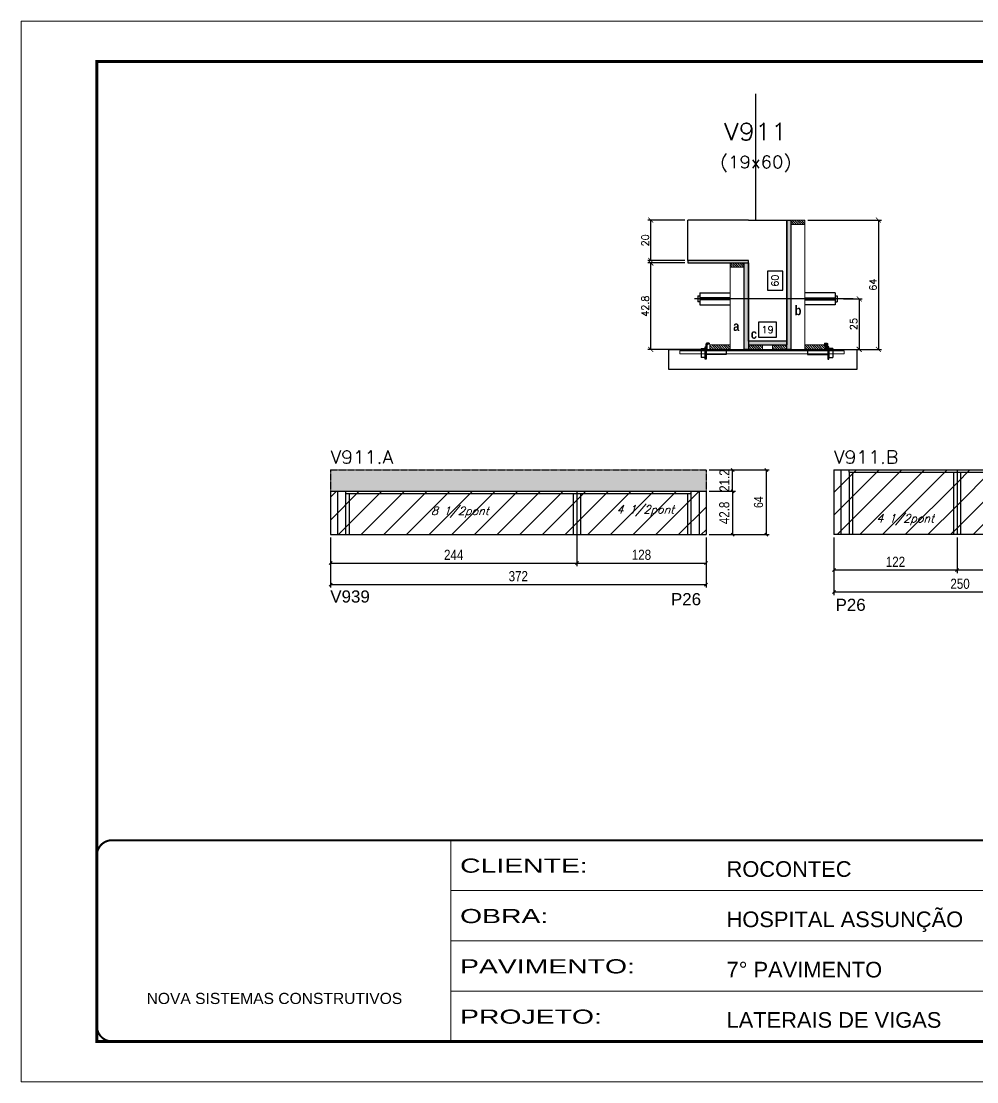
# Model space of a CAD drawing. Extents: x -20960 to -5926, y -2106 to 21915.
# Drawn here: x -10608 to -9662, y 16271 to 17321 of the extents above; entities that cross this region are included whole.
import ezdxf
from ezdxf.enums import TextEntityAlignment as Align

# ---------------------------------------------------------------- set-up
doc = ezdxf.new("R2010")
doc.units = 0
for name, pattern in [('CONTINUO', [0]), ('DASHED', [0.75, 0.5, -0.25]), ('HIDDEN', [0.375, 0.25, -0.125])]:
    doc.linetypes.add(name, pattern=pattern)
for name, color, linetype in [('5', 5, 'Continuous'), ('barrote', 251, 'Continuous'), ('COTA', 241, 'Continuous'), ('Cota Seção (2x)', 4, 'Continuous'), ('detalhes', 4, 'Continuous'), ('Painéis', 200, 'Continuous'), ('presilha', 1, 'Continuous'), ('Reaproveitamento', 251, 'Continuous'), ('SARR_2.2x7', 40, 'Continuous'), ('SARR_3.5x7', 81, 'Continuous'), ('TENSOR', 3, 'Continuous'), ('texto', 7, 'Continuous'), ('Texto de Titulo', 7, 'Continuous'), ('Texto Qtd Sarr', 242, 'Continuous')]:
    doc.layers.add(name, color=color, linetype=linetype)
for name, color, linetype, lineweight in [('CONCRETO', 251, 'Continuous', 25), ('Folhas', 255, 'Continuous', 9), ('Hachura', 251, 'Continuous', 9), ('Madeira', 126, 'Continuous', 18), ('SARRAFO DE PRESSAO', 251, 'DASHED', 9), ('SCO-___-LAJ', 2, 'Continuous', 0), ('Texto Seção', 7, 'Continuous', 15)]:
    doc.layers.add(name, color=color, linetype=linetype, lineweight=lineweight)
doc.styles.add('ARIAL', font='arial.ttf')
doc.styles.add('COTA TECNICA', font='techl___.ttf', dxfattribs={"height": 10})
doc.styles.add('COTA TECNICA-50', font='techl___.ttf', dxfattribs={"height": 9})
doc.styles.add('REGUA-120', font='ROMANS.shx', dxfattribs={"height": 15})
doc.styles.add('Romans', font='romans.shx')
doc.styles.get("Standard").update_dxf_attribs({"font": 'arial.ttf'})
doc.styles.add('TECNICA', font='techb___.ttf', dxfattribs={"height": 10})
doc.styles.add('Tecnologia', font='')
doc.styles.get('Tecnologia').set_extended_font_data('Forgotten Futurist')
doc.dimstyles.new('COTA PAINEL-50', dxfattribs={"dimtxt": 9, "dimasz": 3, "dimexe": 3, "dimexo": 3, "dimgap": 3, "dimtad": 1, "dimdec": 1, "dimzin": 12, "dimdsep": 46, "dimtxsty": 'COTA TECNICA-50', "dimblk1": 'OBLIQUE', "dimblk2": 'OBLIQUE', "dimsah": 1, "dimcen": 0.9, "dimclrd": 4, "dimclre": 4, "dimclrt": 240, "dimadec": 1, "dimazin": 3, "dimtfac": 1, "dimtdec": 1, "dimtmove": 0, "dimatfit": 3, "dimfxl": 1, "dimtolj": 1, "dimtzin": 12, "dimarcsym": 0})
doc.dimstyles.new('Cota Seção (2x)', dxfattribs={"dimtxt": 7, "dimasz": 5, "dimexe": 3, "dimexo": 3, "dimgap": 2, "dimtad": 3, "dimdec": 1, "dimlfac": 0.5, "dimzin": 12, "dimdsep": 46, "dimtxsty": 'Romans', "dimblk": 'ARCHTICK', "dimcen": 0, "dimclrd": 4, "dimclre": 4, "dimclrt": 1, "dimadec": 1, "dimazin": 3, "dimtfac": 1, "dimtdec": 1, "dimtmove": 0, "dimatfit": 3, "dimldrblk": 'OBLIQUE', "dimfxl": 1, "dimtolj": 1, "dimtzin": 12, "dimarcsym": 0})
doc.dimstyles.new('Cota Seção interna', dxfattribs={"dimtxt": 7, "dimasz": 6, "dimexe": 0.18, "dimexo": 2, "dimgap": -4, "dimtad": 3, "dimdec": 1, "dimlfac": 0.5, "dimzin": 12, "dimdsep": 46, "dimtxsty": 'Romans', "dimblk": 'ARCHTICK', "dimcen": 0.09, "dimse1": 1, "dimse2": 1, "dimsd1": 1, "dimsd2": 1, "dimclrd": 180, "dimclre": 5, "dimclrt": 1, "dimadec": 0, "dimazin": 3, "dimtfac": 1, "dimtdec": 1, "dimtofl": 0, "dimtmove": 0, "dimatfit": 3, "dimldrblk": 'ARCHTICK', "dimfxl": 1, "dimtolj": 1, "dimtzin": 0, "dimarcsym": 0})
doc.dimstyles.new('PAINEL', dxfattribs={"dimtxt": 10, "dimasz": 3, "dimexe": 3, "dimexo": 3, "dimgap": 3, "dimtad": 1, "dimdec": 1, "dimzin": 12, "dimdsep": 46, "dimtxsty": 'COTA TECNICA', "dimblk1": 'OBLIQUE', "dimblk2": 'OBLIQUE', "dimsah": 1, "dimcen": 0.9, "dimclrd": 4, "dimclre": 4, "dimclrt": 240, "dimadec": 1, "dimazin": 3, "dimtfac": 1, "dimtdec": 1, "dimtmove": 0, "dimatfit": 3, "dimfxl": 1, "dimtolj": 1, "dimtzin": 12, "dimarcsym": 0})
pattern_1 = [(45, (1585, 0), (-11.22532, 11.22532), [])]

# ---------------------------------------------------------------- blocks, each defined once
blk = doc.blocks.new('9999999999')
at = {"color": 30, "linetype": 'CONTINUO'}
for p, q in [((98564.6, 34230.2), (98564.6, 34429.4)), ((98564.6, 34379.6), (99584, 34379.6)), ((98564.6, 34329.8), (99488, 34329.8)), ((98564.6, 34280), (99488, 34280))]:
    blk.add_line(p, q, dxfattribs=at)
at = {"color": 30, "linetype": 'CONTINUO', "const_width": 2}
blk.add_lwpolyline([(99584, 34230.2), (99584, 34414.4, 0.414214), (99569, 34429.4), (98229, 34429.4, 0.414214), (98214, 34414.4), (98214, 34245.2, 0.414214), (98229, 34230.2), (99584, 34230.2)], format="xyb", dxfattribs=at)
at = {"layer": 'Folhas'}
blk.add_lwpolyline([(98139, 34190.2), (99624, 34190.2), (99624, 35240.2), (98139, 35240.2)], close=True, dxfattribs=at)
at = {"layer": 'Folhas', "color": 30, "const_width": 3}
blk.add_lwpolyline([(98214, 34230.2), (99584, 34230.2), (99584, 35200.2), (98214, 35200.2)], close=True, dxfattribs=at)
at = {"color": 7, "linetype": 'Continuous', "ltscale": 5, "style": 'ARIAL'}
for s, height, p in [('ROCONTEC', 15.48, (98837.7, 34393.1)), ('HOSPITAL ASSUNÇÃO', 15.483, (98837.7, 34343.3)), ('7° PAVIMENTO', 15.483, (98837.7, 34293.5)), ('NOVA SISTEMAS CONSTRUTIVOS', 11.059, (98263.2, 34267.2)), ('LATERAIS DE VIGAS', 15.483, (98837.7, 34243.7))]:
    blk.add_text(s, height=height, dxfattribs=at).set_placement(p)
at = {"layer": 'Folhas', "color": 7, "style": 'Tecnologia', "width": 1.5}
for s, p in [('CLIENTE:', (98573.7, 34397.2)), ('OBRA:', (98573.7, 34347.3)), ('PAVIMENTO:', (98573.7, 34297.5)), ('PROJETO:', (98573.7, 34247.7))]:
    blk.add_text(s, height=14, dxfattribs=at).set_placement(p)
blk = doc.blocks.new('titulo1')
at = {"layer": 'Defpoints', "color": 252, "linetype": 'HIDDEN', "ltscale": 2}
blk.add_line((0, 0), (0, 125), dxfattribs=at)
at = {"layer": 'Defpoints', "style": 'Romans', "oblique": 15}
blk.add_attdef('FOLHA', text='', height=10, dxfattribs=at).set_placement((0, 15.6), align=Align.MIDDLE_CENTER)
at = {"layer": 'Texto Qtd Sarr', "color": 3, "style": 'Romans', "oblique": 15}
for tag, height, p in [('TITULO', 17, (0, 71.4)), ('SEÇÃO', 12, (0, 41.5))]:
    blk.add_attdef(tag, text='', height=height, dxfattribs=at).set_placement(p, align=Align.MIDDLE_CENTER)
blk = doc.blocks.new('_ArchTick')
at = {"color": 0, "linetype": 'ByBlock', "const_width": 0.15}
blk.add_lwpolyline([(-0.5, -0.5), (0.5, 0.5)], dxfattribs=at)
blk = doc.blocks.new('*D1864')
at = {"layer": 'COTA', "color": 4, "lineweight": -2, "transparency": 16777216}
for p, q in [((-9951.2, 17081.8), (-9987.9, 17081.8)), ((-9984.9, 16996.2), (-9984.9, 17081.8)), ((-9933.6, 16996.2), (-9987.9, 16996.2))]:
    blk.add_line(p, q, dxfattribs=at)
at = {"layer": 'Defpoints', "color": 0, "transparency": 16777216}
for p in [(-9984.9, 17081.8), (-9948.2, 17081.8), (-9930.6, 16996.2)]:
    blk.add_point(p, dxfattribs=at)
at = {"layer": 'COTA', "color": 4, "lineweight": -2, "transparency": 16777216, "xscale": 5, "yscale": 5, "zscale": 5}
for p, rotation in [((-9984.9, 17081.8), 90), ((-9984.9, 16996.2), 270)]:
    blk.add_blockref('_ArchTick', p, dxfattribs=dict(at, rotation=rotation))
at = {"layer": 'COTA', "color": 1, "transparency": 16777216, "insert": (-9990.4, 17039), "char_height": 7, "attachment_point": 5, "rotation": 90, "style": 'Romans'}
blk.add_mtext('\\A1;42.8', dxfattribs=at)
blk = doc.blocks.new('_Oblique')
at = {"color": 0, "linetype": 'ByBlock', "lineweight": -2}
blk.add_line((-0.5, -0.5), (0.5, 0.5), dxfattribs=at)
blk = doc.blocks.new('*D1865')
at = {"layer": 'COTA', "color": 4, "lineweight": -2, "transparency": 16777216}
for p, q in [((-9951.2, 17124.2), (-9987.9, 17124.2)), ((-9984.9, 17084.2), (-9984.9, 17124.2)), ((-9951.2, 17084.2), (-9987.9, 17084.2))]:
    blk.add_line(p, q, dxfattribs=at)
at = {"layer": 'Defpoints', "color": 0, "transparency": 16777216}
for p in [(-9984.9, 17124.2), (-9948.2, 17124.2), (-9948.2, 17084.2)]:
    blk.add_point(p, dxfattribs=at)
at = {"layer": 'COTA', "color": 4, "lineweight": -2, "transparency": 16777216, "xscale": 5, "yscale": 5, "zscale": 5}
for p, rotation in [((-9984.9, 17124.2), 90), ((-9984.9, 17084.2), 270)]:
    blk.add_blockref('_ArchTick', p, dxfattribs=dict(at, rotation=rotation))
at = {"layer": 'COTA', "color": 1, "transparency": 16777216, "insert": (-9990.4, 17104.2), "char_height": 7, "attachment_point": 5, "rotation": 90, "style": 'Romans'}
blk.add_mtext('\\A1;20', dxfattribs=at)
blk = doc.blocks.new('*D1866')
at = {"layer": 'Cota Seção (2x)', "color": 180, "lineweight": -2, "transparency": 16777216}
for p, q in [((-9854.2, 17073.7), (-9869.2, 17073.7)), ((-9869.2, 17073.7), (-9869.2, 17054.7)), ((-9854.2, 17054.7), (-9854.2, 17073.7)), ((-9869.2, 17054.7), (-9854.2, 17054.7))]:
    blk.add_line(p, q, dxfattribs=at)
at = {"layer": 'Defpoints', "color": 0, "transparency": 16777216}
for p in [(-9888.2, 17124.2), (-9850.2, 17124.2), (-9888.2, 17004.2)]:
    blk.add_point(p, dxfattribs=at)
at = {"layer": 'Cota Seção (2x)', "color": 1, "transparency": 16777216, "insert": (-9861.7, 17064.2), "char_height": 7, "attachment_point": 5, "rotation": 90, "style": 'Romans'}
blk.add_mtext('\\A1;60', dxfattribs=at)
blk = doc.blocks.new('PRESILHA METÁLICA 1')
at = {"layer": 'presilha'}
for p, q in [((7.5, 10.6), (7.5, 19.9)), ((12, 21), (8.6, 21)), ((9, 11.6), (9, 18.9)), ((12, 19.5), (9.6, 19.5)), ((12, 21), (12, 19.5)), ((0, 13), (6, 13)), ((0, 13), (0, 0)), ((6, 0), (0, 0)), ((6, 15.5), (7.5, 15.5)), ((6, -2.5), (6, 15.5)), ((6, 13), (6, 0)), ((7.5, 15.5), (7.5, -2.5)), ((37.5, 4.1), (7.5, 4.1)), ((37.5, 11), (9.6, 11)), ((37.5, 11), (37.5, 4.1)), ((7.5, -2.5), (6, -2.5))]:
    blk.add_line(p, q, dxfattribs=at)
for centre, radius, start, end in [((8.6, 19.9), 1.14, 90, 180), ((9.6, 18.9), 0.57, 90, 180), ((9.6, 11.6), 0.57, 180, 270)]:
    blk.add_arc(centre, radius, start, end, dxfattribs=at)
blk = doc.blocks.new('*D1867')
at = {"layer": 'Cota Seção (2x)', "color": 180, "lineweight": -2, "transparency": 16777216}
for p, q in [((-9860.2, 17023.2), (-9878.2, 17023.2)), ((-9878.2, 17023.2), (-9878.2, 17008.2)), ((-9860.2, 17008.2), (-9860.2, 17023.2)), ((-9878.2, 17008.2), (-9860.2, 17008.2))]:
    blk.add_line(p, q, dxfattribs=at)
at = {"layer": 'Defpoints', "color": 0, "transparency": 16777216}
for p in [(-9888.2, 17004.2), (-9888.2, 16996.2), (-9850.2, 16996.2)]:
    blk.add_point(p, dxfattribs=at)
at = {"layer": 'Cota Seção (2x)', "color": 1, "transparency": 16777216, "insert": (-9869.2, 17015.7), "char_height": 7, "attachment_point": 5, "style": 'Romans'}
blk.add_mtext('\\A1;19', dxfattribs=at)
blk = doc.blocks.new('*D1869')
at = {"layer": 'COTA', "color": 4, "lineweight": -2, "transparency": 16777216}
for p, q in [((-9829.2, 17124.2), (-9756.3, 17124.2)), ((-9759.3, 17124.2), (-9759.3, 16996.2)), ((-9829.2, 16996.2), (-9756.3, 16996.2))]:
    blk.add_line(p, q, dxfattribs=at)
at = {"layer": 'Defpoints', "color": 0, "transparency": 16777216}
for p in [(-9832.2, 17124.2), (-9832.2, 16996.2), (-9759.3, 16996.2)]:
    blk.add_point(p, dxfattribs=at)
at = {"layer": 'COTA', "color": 4, "lineweight": -2, "transparency": 16777216, "xscale": 5, "yscale": 5, "zscale": 5}
for p, rotation in [((-9759.3, 17124.2), 90), ((-9759.3, 16996.2), 270)]:
    blk.add_blockref('_ArchTick', p, dxfattribs=dict(at, rotation=rotation))
at = {"layer": 'COTA', "color": 1, "transparency": 16777216, "insert": (-9764.8, 17060.2), "char_height": 7, "attachment_point": 5, "rotation": 90, "style": 'Romans'}
blk.add_mtext('\\A1;64', dxfattribs=at)
blk = doc.blocks.new('*D1868')
at = {"layer": 'COTA', "color": 4, "lineweight": -2, "transparency": 16777216}
for p, q in [((-9793.9, 17046.2), (-9775.4, 17046.2)), ((-9778.4, 17046.2), (-9778.4, 16996.2)), ((-9793.9, 16996.2), (-9775.4, 16996.2))]:
    blk.add_line(p, q, dxfattribs=at)
at = {"layer": 'Defpoints', "color": 0, "transparency": 16777216}
for p in [(-9796.9, 17046.2), (-9796.9, 16996.2), (-9778.4, 16996.2)]:
    blk.add_point(p, dxfattribs=at)
at = {"layer": 'COTA', "color": 4, "lineweight": -2, "transparency": 16777216, "xscale": 5, "yscale": 5, "zscale": 5}
for p, rotation in [((-9778.4, 17046.2), 90), ((-9778.4, 16996.2), 270)]:
    blk.add_blockref('_ArchTick', p, dxfattribs=dict(at, rotation=rotation))
at = {"layer": 'COTA', "color": 1, "transparency": 16777216, "insert": (-9783.9, 17021.2), "char_height": 7, "attachment_point": 5, "rotation": 90, "style": 'Romans'}
blk.add_mtext('\\A1;25', dxfattribs=at)
blk = doc.blocks.new('*D1870')
at = {"layer": 'COTA', "color": 4, "linetype": 'ByBlock', "lineweight": -2, "transparency": 16777216}
for p, q in [((-10058.1, 16819.9), (-10058.1, 16781.7)), ((-10302.1, 16809.9), (-10302.1, 16781.7)), ((-10302.1, 16784.7), (-10058.1, 16784.7))]:
    blk.add_line(p, q, dxfattribs=at)
at = {"layer": 'Defpoints', "color": 0, "linetype": 'ByBlock', "transparency": 16777216}
for p in [(-10058.1, 16822.9), (-10302.1, 16812.9), (-10058.1, 16784.7)]:
    blk.add_point(p, dxfattribs=at)
at = {"layer": 'COTA', "color": 4, "linetype": 'ByBlock', "lineweight": -2, "transparency": 16777216, "xscale": 3, "yscale": 3, "zscale": 3, "rotation": 180}
blk.add_blockref('_Oblique', (-10302.1, 16784.7), dxfattribs=at)
at = {"layer": 'COTA', "color": 4, "linetype": 'ByBlock', "lineweight": -2, "transparency": 16777216, "xscale": 3, "yscale": 3, "zscale": 3}
blk.add_blockref('_Oblique', (-10058.1, 16784.7), dxfattribs=at)
at = {"layer": 'COTA', "color": 240, "linetype": 'ByBlock', "transparency": 16777216, "insert": (-10180.1, 16792.8), "char_height": 10, "attachment_point": 5, "style": 'COTA TECNICA'}
blk.add_mtext('\\A1;244', dxfattribs=at)
blk = doc.blocks.new('*D1871')
at = {"layer": 'COTA', "color": 4, "linetype": 'ByBlock', "lineweight": -2, "transparency": 16777216}
for p, q in [((-10058.1, 16819.9), (-10058.1, 16781.7)), ((-9930.1, 16809.9), (-9930.1, 16781.7)), ((-10058.1, 16784.7), (-9930.1, 16784.7))]:
    blk.add_line(p, q, dxfattribs=at)
at = {"layer": 'Defpoints', "color": 0, "linetype": 'ByBlock', "transparency": 16777216}
for p in [(-10058.1, 16822.9), (-9930.1, 16812.9), (-9930.1, 16784.7)]:
    blk.add_point(p, dxfattribs=at)
at = {"layer": 'COTA', "color": 4, "linetype": 'ByBlock', "lineweight": -2, "transparency": 16777216, "xscale": 3, "yscale": 3, "zscale": 3, "rotation": 180}
blk.add_blockref('_Oblique', (-10058.1, 16784.7), dxfattribs=at)
at = {"layer": 'COTA', "color": 4, "linetype": 'ByBlock', "lineweight": -2, "transparency": 16777216, "xscale": 3, "yscale": 3, "zscale": 3}
blk.add_blockref('_Oblique', (-9930.1, 16784.7), dxfattribs=at)
at = {"layer": 'COTA', "color": 240, "linetype": 'ByBlock', "transparency": 16777216, "insert": (-9994.1, 16792.8), "char_height": 10, "attachment_point": 5, "style": 'COTA TECNICA'}
blk.add_mtext('\\A1;128', dxfattribs=at)
blk = doc.blocks.new('*D1872')
at = {"layer": 'COTA', "color": 4, "linetype": 'ByBlock', "lineweight": -2, "transparency": 16777216}
for p, q in [((-9927.1, 16855.7), (-9900.9, 16855.7)), ((-9903.9, 16855.7), (-9903.9, 16812.9)), ((-9927.1, 16812.9), (-9900.9, 16812.9))]:
    blk.add_line(p, q, dxfattribs=at)
at = {"layer": 'Defpoints', "color": 0, "linetype": 'ByBlock', "transparency": 16777216}
for p in [(-9930.1, 16855.7), (-9930.1, 16812.9), (-9903.9, 16812.9)]:
    blk.add_point(p, dxfattribs=at)
at = {"layer": 'COTA', "color": 4, "linetype": 'ByBlock', "lineweight": -2, "transparency": 16777216, "xscale": 3, "yscale": 3, "zscale": 3}
for p, rotation in [((-9903.9, 16855.7), 90), ((-9903.9, 16812.9), 270)]:
    blk.add_blockref('_Oblique', p, dxfattribs=dict(at, rotation=rotation))
at = {"layer": 'COTA', "color": 240, "linetype": 'ByBlock', "transparency": 16777216, "insert": (-9912, 16834.3), "char_height": 10, "attachment_point": 5, "rotation": 90, "style": 'COTA TECNICA'}
blk.add_mtext('\\A1;42.8', dxfattribs=at)
blk = doc.blocks.new('*D1873')
at = {"layer": 'COTA', "color": 4, "linetype": 'ByBlock', "lineweight": -2, "transparency": 16777216}
for p, q in [((-9927.1, 16876.9), (-9900.9, 16876.9)), ((-9903.9, 16855.7), (-9903.9, 16876.9)), ((-9927.1, 16855.7), (-9900.9, 16855.7))]:
    blk.add_line(p, q, dxfattribs=at)
at = {"layer": 'Defpoints', "color": 0, "linetype": 'ByBlock', "transparency": 16777216}
for p in [(-9930.1, 16876.9), (-9903.9, 16876.9), (-9930.1, 16855.7)]:
    blk.add_point(p, dxfattribs=at)
at = {"layer": 'COTA', "color": 4, "linetype": 'ByBlock', "lineweight": -2, "transparency": 16777216, "xscale": 3, "yscale": 3, "zscale": 3}
for p, rotation in [((-9903.9, 16876.9), 90), ((-9903.9, 16855.7), 270)]:
    blk.add_blockref('_Oblique', p, dxfattribs=dict(at, rotation=rotation))
at = {"layer": 'COTA', "color": 240, "linetype": 'ByBlock', "transparency": 16777216, "insert": (-9911.9, 16866.3), "char_height": 10, "attachment_point": 5, "rotation": 90, "style": 'COTA TECNICA'}
blk.add_mtext('\\A1;21.2', dxfattribs=at)
blk = doc.blocks.new('*D1874')
at = {"layer": 'COTA', "color": 4, "linetype": 'ByBlock', "lineweight": -2, "transparency": 16777216}
for p, q in [((-9803.5, 16809.9), (-9803.5, 16774.8)), ((-9681.5, 16809.9), (-9681.5, 16774.8)), ((-9803.5, 16777.8), (-9681.5, 16777.8))]:
    blk.add_line(p, q, dxfattribs=at)
at = {"layer": 'Defpoints', "color": 0, "linetype": 'ByBlock', "transparency": 16777216}
for p in [(-9803.5, 16812.9), (-9681.5, 16812.9), (-9681.5, 16777.8)]:
    blk.add_point(p, dxfattribs=at)
at = {"layer": 'COTA', "color": 4, "linetype": 'ByBlock', "lineweight": -2, "transparency": 16777216, "xscale": 3, "yscale": 3, "zscale": 3, "rotation": 180}
blk.add_blockref('_Oblique', (-9803.5, 16777.8), dxfattribs=at)
at = {"layer": 'COTA', "color": 4, "linetype": 'ByBlock', "lineweight": -2, "transparency": 16777216, "xscale": 3, "yscale": 3, "zscale": 3}
blk.add_blockref('_Oblique', (-9681.5, 16777.8), dxfattribs=at)
at = {"layer": 'COTA', "color": 240, "linetype": 'ByBlock', "transparency": 16777216, "insert": (-9742.5, 16785.9), "char_height": 10, "attachment_point": 5, "style": 'COTA TECNICA'}
blk.add_mtext('\\A1;122', dxfattribs=at)
blk = doc.blocks.new('*D1875')
at = {"layer": 'COTA', "color": 4, "linetype": 'ByBlock', "lineweight": -2, "transparency": 16777216}
for p, q in [((-9681.5, 16809.9), (-9681.5, 16774.8)), ((-9553.5, 16809.9), (-9553.5, 16774.8)), ((-9681.5, 16777.8), (-9553.5, 16777.8))]:
    blk.add_line(p, q, dxfattribs=at)
at = {"layer": 'Defpoints', "color": 0, "linetype": 'ByBlock', "transparency": 16777216}
for p in [(-9681.5, 16812.9), (-9553.5, 16812.9), (-9553.5, 16777.8)]:
    blk.add_point(p, dxfattribs=at)
at = {"layer": 'COTA', "color": 4, "linetype": 'ByBlock', "lineweight": -2, "transparency": 16777216, "xscale": 3, "yscale": 3, "zscale": 3, "rotation": 180}
blk.add_blockref('_Oblique', (-9681.5, 16777.8), dxfattribs=at)
at = {"layer": 'COTA', "color": 4, "linetype": 'ByBlock', "lineweight": -2, "transparency": 16777216, "xscale": 3, "yscale": 3, "zscale": 3}
blk.add_blockref('_Oblique', (-9553.5, 16777.8), dxfattribs=at)
at = {"layer": 'COTA', "color": 240, "linetype": 'ByBlock', "transparency": 16777216, "insert": (-9617.5, 16785.9), "char_height": 10, "attachment_point": 5, "style": 'COTA TECNICA'}
blk.add_mtext('\\A1;128', dxfattribs=at)
blk = doc.blocks.new('*D1879')
at = {"layer": 'COTA', "color": 4, "linetype": 'ByBlock', "lineweight": -2, "transparency": 16777216}
for p, q in [((-10302.1, 16809.9), (-10302.1, 16760.4)), ((-9930.1, 16809.9), (-9930.1, 16760.4)), ((-10302.1, 16763.4), (-9930.1, 16763.4))]:
    blk.add_line(p, q, dxfattribs=at)
at = {"layer": 'Defpoints', "color": 0, "linetype": 'ByBlock', "transparency": 16777216}
for p in [(-10302.1, 16812.9), (-9930.1, 16812.9), (-9930.1, 16763.4)]:
    blk.add_point(p, dxfattribs=at)
at = {"layer": 'COTA', "color": 4, "linetype": 'ByBlock', "lineweight": -2, "transparency": 16777216, "xscale": 3, "yscale": 3, "zscale": 3, "rotation": 180}
blk.add_blockref('_Oblique', (-10302.1, 16763.4), dxfattribs=at)
at = {"layer": 'COTA', "color": 4, "linetype": 'ByBlock', "lineweight": -2, "transparency": 16777216, "xscale": 3, "yscale": 3, "zscale": 3}
blk.add_blockref('_Oblique', (-9930.1, 16763.4), dxfattribs=at)
at = {"layer": 'COTA', "color": 240, "linetype": 'ByBlock', "transparency": 16777216, "insert": (-10116.1, 16771.6), "char_height": 10, "attachment_point": 5, "style": 'COTA TECNICA'}
blk.add_mtext('\\A1;372', dxfattribs=at)
blk = doc.blocks.new('*D1880')
at = {"layer": 'COTA', "color": 4, "linetype": 'ByBlock', "lineweight": -2, "transparency": 16777216}
for p, q in [((-9803.5, 16809.9), (-9803.5, 16753)), ((-9553.5, 16809.9), (-9553.5, 16753)), ((-9803.5, 16756), (-9553.5, 16756))]:
    blk.add_line(p, q, dxfattribs=at)
at = {"layer": 'Defpoints', "color": 0, "linetype": 'ByBlock', "transparency": 16777216}
for p in [(-9803.5, 16812.9), (-9553.5, 16812.9), (-9553.5, 16756)]:
    blk.add_point(p, dxfattribs=at)
at = {"layer": 'COTA', "color": 4, "linetype": 'ByBlock', "lineweight": -2, "transparency": 16777216, "xscale": 3, "yscale": 3, "zscale": 3, "rotation": 180}
blk.add_blockref('_Oblique', (-9803.5, 16756), dxfattribs=at)
at = {"layer": 'COTA', "color": 4, "linetype": 'ByBlock', "lineweight": -2, "transparency": 16777216, "xscale": 3, "yscale": 3, "zscale": 3}
blk.add_blockref('_Oblique', (-9553.5, 16756), dxfattribs=at)
at = {"layer": 'COTA', "color": 240, "linetype": 'ByBlock', "transparency": 16777216, "insert": (-9678.5, 16764.1), "char_height": 10, "attachment_point": 5, "style": 'COTA TECNICA'}
blk.add_mtext('\\A1;250', dxfattribs=at)
blk = doc.blocks.new('*D1882')
at = {"layer": 'COTA', "color": 4, "lineweight": -2, "transparency": 16777216}
for p, q in [((-9927.1, 16876.9), (-9867.5, 16876.9)), ((-9870.5, 16876.9), (-9870.5, 16812.9)), ((-9927.1, 16812.9), (-9867.5, 16812.9))]:
    blk.add_line(p, q, dxfattribs=at)
at = {"layer": 'Defpoints', "color": 0, "transparency": 16777216}
for p in [(-9930.1, 16876.9), (-9930.1, 16812.9), (-9870.5, 16812.9)]:
    blk.add_point(p, dxfattribs=at)
at = {"layer": 'COTA', "color": 4, "lineweight": -2, "transparency": 16777216, "xscale": 3, "yscale": 3, "zscale": 3}
for p, rotation in [((-9870.5, 16876.9), 90), ((-9870.5, 16812.9), 270)]:
    blk.add_blockref('_Oblique', p, dxfattribs=dict(at, rotation=rotation))
at = {"layer": 'COTA', "color": 240, "transparency": 16777216, "insert": (-9878.1, 16844.9), "char_height": 9, "attachment_point": 5, "rotation": 90, "style": 'COTA TECNICA-50'}
blk.add_mtext('\\A1;64', dxfattribs=at)

msp = doc.modelspace()

# ---------------------------------------------------------------- hatches: boundary and pattern name
at = {"layer": 'COTA', "linetype": 'DASHED', "ltscale": 0.3}
h = msp.add_hatch(dxfattribs=at)
h.set_pattern_fill('AR-CONC', color=256, scale=0.03)
h.set_pattern_definition([(50, (-143000.9504, -16639.623), (5.46554007, -0.47817257), [0.5715, -6.2865]), (355, (-143000.9504, -16639.623), (-1.05730264, 5.73170536), [0.4572, -5.02921753]), (100.4514447, (-143000.495, -16639.663), (4.40823741, 5.25353256), [0.48570026, -5.34270734]), (46.1842, (-143000.9504, -16638.099), (8.13237123, -1.26126984), [0.85725, -9.42975]), (96.6355576, (-143000.273, -16638.204), (7.122124, 7.42278374), [0.7285507, -8.01406824]), (351.184151, (-143000.95, -16638.099), (7.122124, 7.42278374), [0.685799, -7.54379196]), (21, (-143000.1884, -16638.48), (4.54843174, -3.06795595), [0.5715, -6.2865]), (326, (-143000.1884, -16638.48), (1.85406085, 5.52563898), [0.4572, -5.0292]), (71.451445, (-142999.8094, -16638.736), (6.40249258, 2.45768307), [0.48570026, -5.34269813]), (37.5, (-143000.9504, -16639.623), (0.092658098, 2.536651166), [0, -4.96824, 0, -5.1054, 0, -5.04825]), (7.5, (-143000.9504, -16639.623), (2.004589875, 3.005417245), [0, -2.91084, 0, -4.85394, 0, -1.92405]), (327.5, (-143002.6497, -16639.623), (4.067717855, -0.17186232), [0, -1.905, 0, -5.9436, 0, -7.8867]), (317.5, (-143003.4117, -16639.623), (4.44387544, 0.76279473), [0, -2.4765, 0, -3.94716, 0, -5.6007])])
h.paths.add_polyline_path([(-9930.1, 16855.68), (-9930.1, 16876.88), (-10302.1, 16876.88), (-10302.1, 16855.68)])
at = {"layer": 'Hachura'}
h = msp.add_hatch(color=256, dxfattribs=at)
h.dxf.hatch_style = 1
h.paths.add_polyline_path([(-9850.23, 17124.22), (-9846.23, 17124.22), (-9846.23, 16996.22), (-9850.23, 16996.22)])
h = msp.add_hatch(dxfattribs=at)
h.set_pattern_fill('ANSI31', color=256, scale=0.5, angle=270, style=0)
h.set_pattern_definition([(315, (12999.5916, 8816.5795), (1.12253202, 1.12253202), [])])
h.paths.add_polyline_path([(-9832.23, 17119.82), (-9832.23, 17124.22), (-9846.23, 17124.22), (-9846.23, 17119.82)])
h = msp.add_hatch(color=256, dxfattribs=at)
h.dxf.hatch_style = 1
h.paths.add_polyline_path([(-9888.23, 17081.85), (-9888.23, 17084.25), (-9948.23, 17084.25), (-9948.23, 17081.85)])
h = msp.add_hatch(dxfattribs=at)
h.set_pattern_fill('ANSI31', color=256, scale=0.5, angle=270, style=0)
h.set_pattern_definition([(315, (13059.5916, 8774.2053), (1.12253202, 1.12253202), [])])
h.paths.add_polyline_path([(-9892.23, 17077.45), (-9892.23, 17081.85), (-9906.23, 17081.85), (-9906.23, 17077.45)])
h = msp.add_hatch(color=256, dxfattribs=at)
h.dxf.hatch_style = 1
h.paths.add_polyline_path([(-9892.23, 17081.85), (-9888.23, 17081.85), (-9888.23, 16996.22), (-9892.23, 16996.22)])
h = msp.add_hatch(dxfattribs=at)
h.set_pattern_fill('ANSI31', color=256, scale=0.5, angle=270, style=0)
h.set_pattern_definition([(315, (13059.5916, 8766.5795), (1.12253202, 1.12253202), [])])
h.paths.add_polyline_path([(-9926.23, 16996.22), (-9926.23, 17000.62), (-9906.23, 17000.62), (-9906.23, 16996.22)])
h = msp.add_hatch(color=256, dxfattribs=at)
h.dxf.hatch_style = 1
h.paths.add_polyline_path([(-9850.23, 17000.62), (-9850.23, 17004.22), (-9888.23, 17004.22), (-9888.23, 17000.62)])
h = msp.add_hatch(dxfattribs=at)
h.set_pattern_fill('ANSI31', color=256, scale=0.5, angle=270, style=0)
h.set_pattern_definition([(315, (13068.3916, 8766.5795), (1.12253202, 1.12253202), [])])
h.paths.add_polyline_path([(-9888.23, 16996.22), (-9888.23, 17000.62), (-9874.23, 17000.62), (-9874.23, 16996.22)])
h = msp.add_hatch(dxfattribs=at)
h.set_pattern_fill('ANSI31', color=256, scale=0.5, angle=270, style=0)
h.set_pattern_definition([(315, (13068.3937, 8766.5795), (1.12253202, 1.12253202), [])])
h.paths.add_polyline_path([(-9850.23, 16996.22), (-9850.23, 17000.62), (-9864.23, 17000.62), (-9864.23, 16996.22)])
h = msp.add_hatch(dxfattribs=at)
h.set_pattern_fill('ANSI31', color=256, scale=0.5, angle=270, style=0)
h.set_pattern_definition([(315, (12965.5916, 8766.5795), (1.12253202, 1.12253202), [])])
h.paths.add_polyline_path([(-9832.23, 16996.22), (-9832.23, 17000.62), (-9812.23, 17000.62), (-9812.23, 16996.22)])
at = {"layer": 'Reaproveitamento', "transparency": 33554684}
h = msp.add_hatch(dxfattribs=at)
h.set_pattern_fill('ANSI31', color=256, scale=5)
h.set_pattern_definition(pattern_1)
h.paths.add_polyline_path([(-9681.45, 16876.88), (-9803.45, 16876.88), (-9803.45, 16812.88), (-9681.45, 16812.88)])
h = msp.add_hatch(dxfattribs=at)
h.set_pattern_fill('ANSI31', color=256, scale=5)
h.set_pattern_definition(pattern_1)
h.paths.add_polyline_path([(-9553.45, 16812.88), (-9553.45, 16876.88), (-9681.45, 16876.88), (-9681.45, 16812.88)])
h = msp.add_hatch(dxfattribs=at)
h.set_pattern_fill('ANSI31', color=256, scale=5)
h.set_pattern_definition(pattern_1)
h.paths.add_polyline_path([(-10058.1, 16812.88), (-10058.1, 16855.68), (-10302.1, 16855.68), (-10302.1, 16812.88)])
h = msp.add_hatch(dxfattribs=at)
h.set_pattern_fill('ANSI31', color=256, scale=5)
h.set_pattern_definition(pattern_1)
h.paths.add_polyline_path([(-9930.1, 16812.88), (-9930.1, 16855.68), (-10058.1, 16855.68), (-10058.1, 16812.88)])

# ---------------------------------------------------------------- linework, layer by layer
at = {"ltscale": 3}
for p, q in [((-9936.23, 17052.27), (-9936.23, 17040.27)), ((-9936.23, 17052.27), (-9906.23, 17052.27)), ((-9802.23, 17052.27), (-9832.23, 17052.27)), ((-9802.23, 17052.27), (-9802.23, 17040.27)), ((-9938.23, 17049.27), (-9938.23, 17043.27)), ((-9938.23, 17049.27), (-9936.23, 17049.27)), ((-9936.23, 17043.27), (-9938.23, 17043.27)), ((-9906.23, 17047.27), (-9936.23, 17047.27)), ((-9906.23, 17045.27), (-9936.23, 17045.27)), ((-9832.23, 17047.27), (-9802.23, 17047.27)), ((-9832.23, 17045.27), (-9802.23, 17045.27)), ((-9802.23, 17049.27), (-9800.23, 17049.27)), ((-9802.23, 17043.27), (-9800.23, 17043.27)), ((-9800.23, 17049.27), (-9800.23, 17043.27)), ((-9936.23, 17040.27), (-9906.23, 17040.27)), ((-9802.23, 17040.27), (-9832.23, 17040.27))]:
    msp.add_line(p, q, dxfattribs=at)
at = {"layer": 'barrote'}
msp.add_lwpolyline([(-9780.86, 16976.22), (-9966.83, 16976.22), (-9966.83, 16996.22), (-9780.86, 16996.22)], close=True, dxfattribs=at)
at = {"layer": 'CONCRETO'}
for p, q in [((-9888.23, 17124.25), (-9948.23, 17124.25)), ((-9888.23, 17124.22), (-9888.23, 17124.22))]:
    msp.add_line(p, q, dxfattribs=at)
msp.add_lwpolyline([(-9888.23, 17124.22), (-9888.23, 17124.22), (-9850.23, 17124.22), (-9850.23, 17000.62), (-9850.23, 17000.62), (-9850.23, 17004.22), (-9888.23, 17004.22), (-9888.23, 17084.25), (-9948.23, 17084.25), (-9948.23, 17124.25)], dxfattribs=at)
at = {"layer": 'COTA', "linetype": 'DASHED', "ltscale": 0.3}
for p, q in [((-10302.1, 16876.88), (-9930.1, 16876.88)), ((-10302.1, 16876.88), (-10302.1, 16855.68)), ((-9930.1, 16876.88), (-9930.1, 16855.68))]:
    msp.add_line(p, q, dxfattribs=at)
at = {"layer": 'Madeira'}
for points in [[(-9832.23, 17119.82), (-9832.23, 17124.22), (-9846.23, 17124.22), (-9846.23, 17119.82)], [(-9832.23, 17124.22), (-9846.23, 17124.22), (-9846.23, 16996.22), (-9832.23, 16996.22)], [(-9892.23, 17077.45), (-9892.23, 17081.85), (-9906.23, 17081.85), (-9906.23, 17077.45)], [(-9892.23, 17081.85), (-9906.23, 17081.85), (-9906.23, 16996.22), (-9892.23, 16996.22)], [(-9926.23, 16996.22), (-9926.23, 17000.62), (-9906.23, 17000.62), (-9906.23, 16996.22)], [(-9888.23, 16996.22), (-9888.23, 17000.62), (-9874.23, 17000.62), (-9874.23, 16996.22)], [(-9850.23, 16996.22), (-9850.23, 17000.62), (-9864.23, 17000.62), (-9864.23, 16996.22)], [(-9832.23, 16996.22), (-9832.23, 17000.62), (-9812.23, 17000.62), (-9812.23, 16996.22)]]:
    msp.add_lwpolyline(points, close=True, dxfattribs=at)
at = {"layer": 'Painéis', "linetype": 'ByBlock'}
for p, q in [((-9803.45, 16876.88), (-9553.45, 16876.88)), ((-9803.45, 16876.88), (-9803.45, 16812.88)), ((-9681.45, 16876.88), (-9681.45, 16812.88)), ((-10302.1, 16855.68), (-9930.1, 16855.68)), ((-10302.1, 16855.68), (-10302.1, 16812.88)), ((-10058.1, 16855.68), (-10058.1, 16812.88)), ((-9930.1, 16855.68), (-9930.1, 16812.88)), ((-10302.1, 16812.88), (-9930.1, 16812.88)), ((-9553.45, 16812.88), (-9803.45, 16812.88))]:
    msp.add_line(p, q, dxfattribs=at)
at = {"layer": 'Painéis'}
for points in [[(-9850.23, 17124.22), (-9846.23, 17124.22), (-9846.23, 16996.22), (-9850.23, 16996.22)], [(-9888.23, 17081.85), (-9888.23, 17084.25), (-9948.23, 17084.25), (-9948.23, 17081.85)], [(-9892.23, 17081.85), (-9888.23, 17081.85), (-9888.23, 16996.22), (-9892.23, 16996.22)], [(-9850.23, 17000.62), (-9850.23, 17004.22), (-9888.23, 17004.22), (-9888.23, 17000.62)]]:
    msp.add_lwpolyline(points, close=True, dxfattribs=at)
at = {"layer": 'SARR_2.2x7', "linetype": 'Continuous', "ltscale": 50}
for p, q in [((-9796.45, 16876.88), (-9796.45, 16812.88)), ((-9788.45, 16874.68), (-9788.45, 16876.88)), ((-9788.45, 16874.68), (-9681.45, 16874.68)), ((-9681.45, 16874.68), (-9568.45, 16874.68)), ((-10295.1, 16855.68), (-10295.1, 16812.88)), ((-10287.1, 16853.48), (-10058.1, 16853.48)), ((-10058.1, 16853.48), (-9945.1, 16853.48)), ((-9937.1, 16855.68), (-9937.1, 16812.88))]:
    msp.add_line(p, q, dxfattribs=at)
at = {"layer": 'SARR_3.5x7'}
for p, q in [((-9788.45, 16874.68), (-9788.45, 16812.88)), ((-9784.95, 16874.68), (-9784.95, 16812.88)), ((-9684.95, 16874.68), (-9684.95, 16812.88)), ((-9677.95, 16874.68), (-9677.95, 16812.88)), ((-10287.1, 16855.68), (-10287.1, 16812.88)), ((-10283.6, 16853.48), (-10283.6, 16812.88)), ((-10061.6, 16853.48), (-10061.6, 16812.88)), ((-10054.6, 16853.48), (-10054.6, 16812.88)), ((-9948.6, 16853.48), (-9948.6, 16812.88)), ((-9945.1, 16855.68), (-9945.1, 16812.88))]:
    msp.add_line(p, q, dxfattribs=at)
at = {"layer": 'SCO-___-LAJ', "color": 1}
msp.add_lwpolyline([(-9793.37, 16994.89), (-9956.17, 16994.89), (-9956.17, 16991.69), (-9793.37, 16991.69)], close=True, dxfattribs=at)
at = {"layer": 'TENSOR', "linetype": 'HIDDEN', "ltscale": 0.5}
msp.add_line((-9784.23, 17046.27), (-9941.53, 17046.27), dxfattribs=at)

# ---------------------------------------------------------------- block references
at = {"layer": 'presilha', "yscale": 0.6666666666666666, "zscale": 0.6666666666666666}
for p, xscale in [((-9935.09, 16988.26), 0.6666666666666666), ((-9804.65, 16988.26), -0.6666666666666666)]:
    msp.add_blockref('PRESILHA METÁLICA 1', p, dxfattribs=dict(at, xscale=xscale))
at = {"layer": 'SARRAFO DE PRESSAO', "color": 6, "linetype": 'ByBlock'}
msp.add_blockref('9999999999', (-108747.48, -17919.11), dxfattribs=at)
at = {"layer": 'Texto Seção'}
ref = msp.add_blockref('titulo1', (-9880.91, 17124.22), dxfattribs=at)
ref.add_attrib('TITULO', 'V911', dxfattribs={"layer": 'Texto de Titulo', "color": 7, "height": 17, "style": 'Romans', "width": 1.1}).set_placement((-9880.91, 17211.72), align=Align.MIDDLE_CENTER)
ref.add_attrib('SEÇÃO', '(19x60)', dxfattribs={"layer": 'Texto de Titulo', "color": 7, "height": 12, "style": 'Romans', "width": 1.1}).set_placement((-9880.91, 17181.72), align=Align.MIDDLE_CENTER)

# ---------------------------------------------------------------- texts
at = {"layer": '5', "linetype": 'Continuous'}
for s, p in [('V939', (-10302.33, 16745.53)), ('P26', (-9964.88, 16742.9)), ('P26', (-9801.85, 16737.34))]:
    msp.add_text(s, height=12, rotation=0.00004, dxfattribs=at).set_placement(p)
at = {"layer": 'detalhes', "style": 'TECNICA'}
for s, p in [('b', (-9842.4, 17030.03)), ('a', (-9903.23, 17014.41)), ('c', (-9885.8, 17006.72))]:
    msp.add_text(s, height=9.6, dxfattribs=at).set_placement(p)
at = {"layer": 'texto', "color": 2, "char_height": 8, "attachment_point": 5, "style": 'Romans'}
for s, insert in [('{\\Q19;\\C256;4 1/2pont}', (-9990.27, 16836.49)), ('{\\Q19;\\C256;8 1/2pont}', (-10174, 16835.04)), ('{\\Q19;\\C256;4 1/2pont}', (-9732.89, 16827.62))]:
    msp.add_mtext(s, dxfattribs=dict(at, insert=insert))
at = {"layer": 'Texto Seção', "style": 'REGUA-120', "width": 1.05}
for s, p in [('V911.A', (-10302.1, 16883.06)), ('V911.B', (-9803.45, 16883.06))]:
    msp.add_text(s, height=13, dxfattribs=at).set_placement(p)

# ---------------------------------------------------------------- dimensions: what is measured, and where the dimension line sits
at = {"layer": 'COTA'}
for base, p1, p2, dimstyle, picture, middle in [((-9984.94, 17124.25), (-9948.23, 17084.25), (-9948.23, 17124.25), 'Cota Seção (2x)', '*D1865', (-9990.44, 17104.25)), ((-9759.26, 16996.22), (-9832.23, 17124.22), (-9832.23, 16996.22), 'Cota Seção (2x)', '*D1869', (-9764.76, 17060.22)), ((-9984.94, 17081.85), (-9930.63, 16996.22), (-9948.23, 17081.85), 'Cota Seção (2x)', '*D1864', (-9990.44, 17039.04)), ((-9778.37, 16996.22), (-9796.92, 17046.19), (-9796.92, 16996.22), 'Cota Seção (2x)', '*D1868', (-9783.87, 17021.21)), ((-9870.49, 16812.88), (-9930.1, 16876.88), (-9930.1, 16812.88), 'COTA PAINEL-50', '*D1882', (-9878.08, 16844.88))]:
    dim = msp.add_linear_dim(base=base, p1=p1, p2=p2, angle=90, dimstyle=dimstyle, dxfattribs=at)
    dim.commit()
    dim.dimension.update_dxf_attribs({"geometry": picture, "text_midpoint": middle})
at = {"layer": 'COTA', "linetype": 'ByBlock'}
dim = msp.add_linear_dim(base=(-9903.88, 16876.88), p1=(-9930.1, 16855.68), p2=(-9930.1, 16876.88), angle=90, dimstyle='PAINEL', dxfattribs=at)
dim.commit()
dim.dimension.update_dxf_attribs({"geometry": '*D1873', "text_midpoint": (-9903.88, 16866.28), "dimtype": 160})
dim = msp.add_linear_dim(base=(-9903.88, 16812.88), p1=(-9930.1, 16855.68), p2=(-9930.1, 16812.88), angle=90, dimstyle='PAINEL', dxfattribs=at)
dim.commit()
dim.dimension.update_dxf_attribs({"geometry": '*D1872', "text_midpoint": (-9911.97, 16834.28)})
for base, p1, p2, picture, middle in [((-10058.1, 16784.72), (-10302.1, 16812.88), (-10058.1, 16822.88), '*D1870', (-10180.1, 16792.79)), ((-9930.1, 16763.41), (-10302.1, 16812.88), (-9930.1, 16812.88), '*D1879', (-10116.1, 16771.63)), ((-9681.45, 16777.84), (-9803.45, 16812.88), (-9681.45, 16812.88), '*D1874', (-9742.45, 16785.9)), ((-9553.45, 16755.96), (-9803.45, 16812.88), (-9553.45, 16812.88), '*D1880', (-9678.45, 16764.07))]:
    dim = msp.add_linear_dim(base=base, p1=p1, p2=p2, dimstyle='PAINEL', dxfattribs=at)
    dim.commit()
    dim.dimension.update_dxf_attribs({"geometry": picture, "text_midpoint": middle})
for base, p1, p2, picture, middle in [((-9930.1, 16784.72), (-10058.1, 16822.88), (-9930.1, 16812.88), '*D1871', (-9994.1, 16792.82)), ((-9553.45, 16777.84), (-9681.45, 16812.88), (-9553.45, 16812.88), '*D1875', (-9617.45, 16785.93))]:
    dim = msp.add_linear_dim(base=base, p1=p1, p2=p2, dimstyle='PAINEL', override={"dimtmove": 1}, dxfattribs=at)
    dim.commit()
    dim.dimension.update_dxf_attribs({"geometry": picture, "text_midpoint": middle})
at = {"layer": 'Cota Seção (2x)'}
dim = msp.add_linear_dim(base=(-9850.23, 17124.22), p1=(-9888.23, 17004.22), p2=(-9888.23, 17124.22), angle=90, dimstyle='Cota Seção interna', dxfattribs=at)
dim.commit()
dim.dimension.update_dxf_attribs({"geometry": '*D1866', "text_midpoint": (-9850.23, 17064.22), "dimtype": 160})
dim = msp.add_linear_dim(base=(-9888.23, 17004.22), p1=(-9850.23, 16996.22), p2=(-9888.23, 16996.22), angle=180, dimstyle='Cota Seção interna', dxfattribs=at)
dim.commit()
dim.dimension.update_dxf_attribs({"geometry": '*D1867', "text_midpoint": (-9869.23, 17015.72)})

doc.saveas('drawing.dxf')
